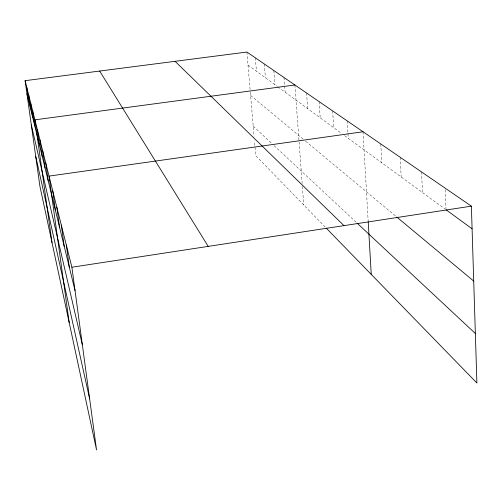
<?xml version="1.0" encoding="UTF-8"?>
<svg xmlns="http://www.w3.org/2000/svg" width="502" height="502" viewBox="0 0 502 502"><rect width="100%" height="100%" fill="white"/><g stroke="black" fill="none" stroke-linecap="round" stroke-linejoin="round"><path stroke-width="0.38" stroke-dasharray="2.51 1.88" d="M248.013 65.059L277.342 86.495M277.945 86.934L341.592 133.438M344.629 135.659L444.753 208.819M250.592 95.393L303.271 139.23M305.599 141.169L396.16 216.531M253.209 126.171L271.77 143.49M274.017 145.593L356.621 222.681M325.12 226.967L255.706 155.595L254.458 140.886M246.909 52.045L250.26 91.502M250.329 92.28L254.062 136.237M255.336 57.83L256.447 71.221M264.29 63.98L265.407 77.772M273.828 70.525L274.952 84.744M284.007 77.515L284.596 85.233M284.659 86.005L285.13 92.18M294.894 84.989L302.154 183.362M302.386 186.455L303.754 204.998M306.559 92.995L307.676 108.652M319.096 101.605L320.201 117.807M332.606 110.879L333.698 127.671M347.202 120.9L347.949 133.017M347.993 133.777L348.275 138.32M363.021 131.762L368.173 221.087M380.78 143.948L381.784 162.805M400.213 157.289L401.167 176.974M421.58 171.96L422.471 192.536M445.236 189.706L445.964 208.951"/><path stroke-width="0.75" d="M471.384 206.153L246.909 52.045L25.1 80.678L71.886 267.227L471.384 206.153L476.9 383.026L326.206 228.084M363.021 131.762L49.033 176.102L69.194 322.623M294.894 84.989L34.92 119.84L52.013 242.623M445.989 209.723L472.093 228.793M396.762 217.033L473.719 281.076M357.179 223.208L475.356 333.497M175.06 61.319L343.977 225.63M99.66 71.052L208.223 246.382M26.964 93.962L75.049 290.658M31.306 124.91L82.341 344.73M35.711 156.304L89.651 398.87M32.686 110.923L34.776 125.933M30.597 102.603L32.63 117.142M28.645 94.822L30.622 108.915M26.819 87.524L28.733 101.209M25.1 80.678L39.922 186.305L96.547 449.955L71.886 267.227M45.738 162.968L48.205 180.864M42.708 150.882L45.092 168.12M39.909 139.738L42.218 156.354M37.324 129.416L39.551 145.461M61.319 225.091L64.212 246.331M56.814 207.144L59.587 227.431M52.741 190.892L55.402 210.307M66.308 245.001L69.332 267.284M368.217 221.853L371.248 274.399"/></g></svg>
